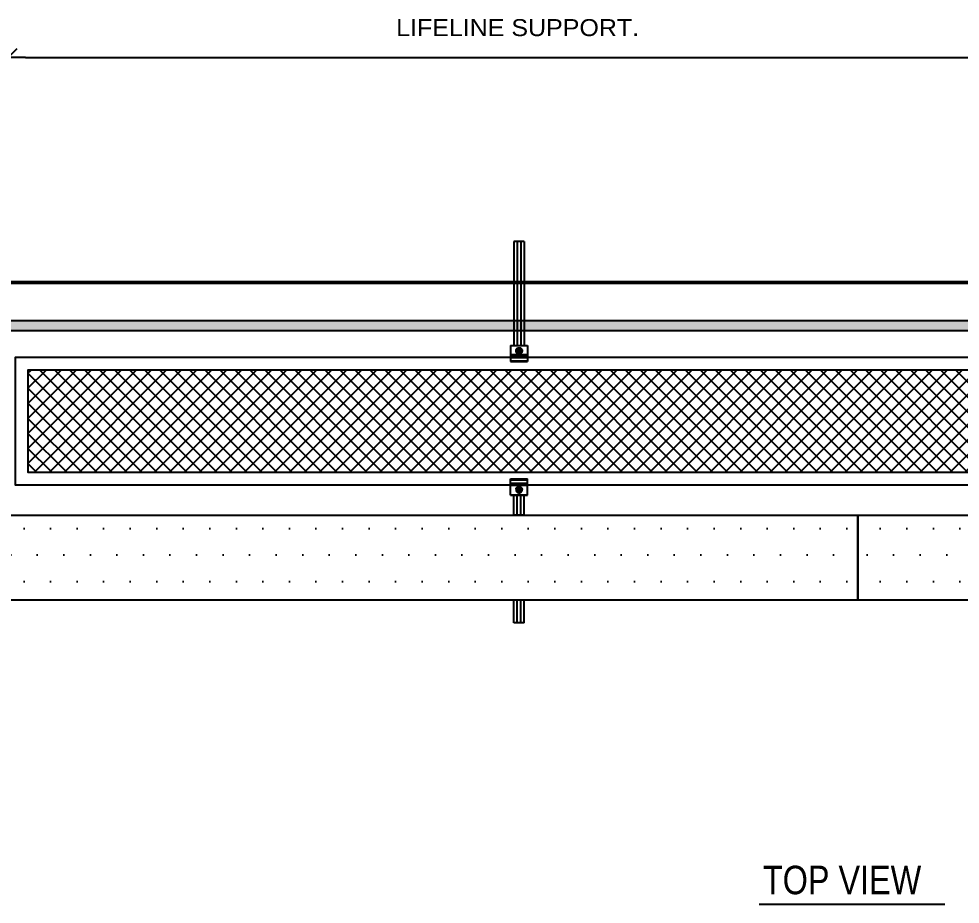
# Model space of a CAD drawing. Header units: millimetres. Extents: x 1732 to 2060, y 1135 to 1322.
# Drawn here: x 1875.6 to 1949.1, y 1242.3 to 1311.4 of the extents above; entities that cross this region are included whole.
import ezdxf

# ---------------------------------------------------------------- set-up
doc = ezdxf.new("R2010")
doc.units = ezdxf.units.MM
doc.layers.get('Defpoints').update_dxf_attribs({"color": 2})
doc.layers.add('text', color=7, linetype='Continuous')
doc.styles.add('Cordia TCR', font='Cordia.shx', dxfattribs={"width": 0.85})
doc.styles.add('MASTER', font='cordia.shx', dxfattribs={"width": 1.1})
doc.dimstyles.new('E0025', dxfattribs={"dimscale": 0.025, "dimtxt": 1.6, "dimasz": 1.6, "dimexe": 2, "dimexo": 1, "dimgap": 2, "dimtad": 1, "dimtih": 1, "dimtoh": 1, "dimdec": 4, "dimzin": 0, "dimdsep": 46, "dimlunit": 6, "dimtxsty": 'MASTER', "dimblk": 'AA', "dimcen": 1, "dimclrd": 256, "dimclre": 256, "dimclrt": 256, "dimadec": 0, "dimazin": 0, "dimtfac": 1, "dimtdec": 4, "dimtix": 1, "dimtmove": 2, "dimatfit": 3, "dimfxl": 1, "dimtolj": 1, "dimtzin": 0, "dimarcsym": 0})

# ---------------------------------------------------------------- blocks, each defined once
blk = doc.blocks.new('A$C21b53e3b')
at = {"color": 6, "linetype": 'Continuous'}
for p, q in [((0, 0), (0, 0.04)), ((0.038, 0.04), (0, 0.04)), ((0.002, 0), (0.002, 0.04)), ((0.01, 0), (0.01, 0.04)), ((0.014, 0), (0.014, 0.04)), ((0.0159, 0.04), (0.0159, 0)), ((0.0187, 0.0225), (0.0184, 0.0215)), ((0.0184, 0.0217), (0.0186, 0.0222)), ((0.0185, 0.0218), (0.0186, 0.0223)), ((0.0186, 0.0223), (0.0188, 0.0228)), ((0.0186, 0.0222), (0.0188, 0.0227)), ((0.0191, 0.0234), (0.0187, 0.0225)), ((0.0188, 0.0228), (0.019, 0.0232)), ((0.0188, 0.0227), (0.019, 0.0232)), ((0.019, 0.0232), (0.0192, 0.0236)), ((0.019, 0.0232), (0.0192, 0.0235)), ((0.0192, 0.0235), (0.0191, 0.0234)), ((0.0192, 0.0229), (0.0191, 0.022)), ((0.0191, 0.022), (0.0192, 0.0223)), ((0.0199, 0.0242), (0.0192, 0.0238)), ((0.0194, 0.0238), (0.0192, 0.0238)), ((0.0192, 0.0238), (0.0192, 0.0229)), ((0.0193, 0.0239), (0.0195, 0.0241)), ((0.0202, 0.0242), (0.0194, 0.0238)), ((0.0196, 0.0242), (0.0194, 0.0239)), ((0.0194, 0.0239), (0.0196, 0.0241)), ((0.0194, 0.0238), (0.0194, 0.0229)), ((0.0194, 0.0229), (0.0194, 0.022)), ((0.0195, 0.0241), (0.0198, 0.0245)), ((0.0202, 0.025), (0.0196, 0.0242)), ((0.0196, 0.0241), (0.0199, 0.0245)), ((0.0198, 0.0245), (0.0201, 0.0249)), ((0.0199, 0.0245), (0.0202, 0.0249)), ((0.0206, 0.0246), (0.0199, 0.0242)), ((0.0201, 0.0249), (0.0205, 0.0252)), ((0.021, 0.0257), (0.0202, 0.025)), ((0.0202, 0.0249), (0.0206, 0.0253)), ((0.0209, 0.0246), (0.0202, 0.0242)), ((0.0205, 0.0252), (0.0209, 0.0256)), ((0.0205, 0.0246), (0.0209, 0.0249)), ((0.0205, 0.0245), (0.0205, 0.0246)), ((0.0206, 0.0253), (0.021, 0.0256)), ((0.0213, 0.025), (0.0206, 0.0246)), ((0.0209, 0.0223), (0.0207, 0.0216)), ((0.0209, 0.0256), (0.0213, 0.0259)), ((0.0209, 0.0249), (0.0212, 0.0253)), ((0.0216, 0.025), (0.0209, 0.0246)), ((0.0213, 0.023), (0.0209, 0.0223)), ((0.0218, 0.0262), (0.021, 0.0257)), ((0.021, 0.0256), (0.0214, 0.0259)), ((0.0212, 0.0253), (0.0216, 0.0256)), ((0.0213, 0.0259), (0.0217, 0.0262)), ((0.022, 0.0254), (0.0213, 0.025)), ((0.0218, 0.0236), (0.0213, 0.023)), ((0.0214, 0.0259), (0.0218, 0.0262)), ((0.0216, 0.0256), (0.0221, 0.0258)), ((0.0223, 0.0254), (0.0216, 0.025)), ((0.0217, 0.0262), (0.0221, 0.0264)), ((0.0227, 0.0267), (0.0218, 0.0262)), ((0.0218, 0.0262), (0.0222, 0.0265)), ((0.0223, 0.0242), (0.0218, 0.0236)), ((0.0227, 0.0258), (0.022, 0.0254)), ((0.022, 0.0219), (0.0223, 0.0225)), ((0.0221, 0.0264), (0.0226, 0.0266)), ((0.0221, 0.0258), (0.0225, 0.0261)), ((0.0222, 0.0265), (0.0227, 0.0267)), ((0.023, 0.0258), (0.0223, 0.0254)), ((0.023, 0.0246), (0.0223, 0.0242)), ((0.0223, 0.0225), (0.0227, 0.023)), ((0.0225, 0.0261), (0.0229, 0.0263)), ((0.0226, 0.0266), (0.0231, 0.0268)), ((0.0236, 0.027), (0.0227, 0.0267)), ((0.0227, 0.0267), (0.0232, 0.0269)), ((0.0235, 0.0262), (0.0227, 0.0258)), ((0.0227, 0.023), (0.0232, 0.0234)), ((0.0231, 0.0226), (0.0227, 0.022)), ((0.0229, 0.0263), (0.0234, 0.0264)), ((0.0237, 0.0262), (0.023, 0.0258)), ((0.0237, 0.025), (0.023, 0.0246)), ((0.0231, 0.0268), (0.0236, 0.027)), ((0.0235, 0.0231), (0.0231, 0.0226)), ((0.0232, 0.0269), (0.0237, 0.027)), ((0.0232, 0.0234), (0.0237, 0.0238)), ((0.0234, 0.0264), (0.0239, 0.0266)), ((0.0242, 0.0267), (0.0235, 0.0262)), ((0.0241, 0.0235), (0.0235, 0.0231)), ((0.0246, 0.0272), (0.0236, 0.027)), ((0.0236, 0.027), (0.0241, 0.0271)), ((0.0237, 0.027), (0.0242, 0.0271)), ((0.0244, 0.0267), (0.0237, 0.0262)), ((0.0244, 0.0253), (0.0237, 0.025)), ((0.0237, 0.0238), (0.0243, 0.0241)), ((0.0239, 0.0266), (0.0241, 0.0266)), ((0.0243, 0.0224), (0.024, 0.022)), ((0.0241, 0.0271), (0.0246, 0.0272)), ((0.0247, 0.0238), (0.0241, 0.0235)), ((0.0242, 0.0271), (0.0247, 0.0272)), ((0.0249, 0.0271), (0.0242, 0.0267)), ((0.0243, 0.0241), (0.025, 0.0243)), ((0.0247, 0.0226), (0.0243, 0.0224)), ((0.0251, 0.0271), (0.0244, 0.0267)), ((0.0252, 0.0254), (0.0244, 0.0253)), ((0.0252, 0.0272), (0.0246, 0.0272)), ((0.0246, 0.0272), (0.0251, 0.0272)), ((0.0247, 0.0272), (0.0252, 0.0272)), ((0.0254, 0.0239), (0.0247, 0.0238)), ((0.0252, 0.0228), (0.0247, 0.0226)), ((0.0257, 0.0275), (0.0249, 0.0271)), ((0.025, 0.0243), (0.0256, 0.0244)), ((0.0259, 0.0275), (0.0251, 0.0271)), ((0.0251, 0.0272), (0.0252, 0.0272)), ((0.0259, 0.0255), (0.0252, 0.0254)), ((0.0257, 0.023), (0.0252, 0.0228)), ((0.0261, 0.024), (0.0254, 0.0239)), ((0.0256, 0.0244), (0.0263, 0.0244)), ((0.0257, 0.023), (0.0256, 0.0235)), ((0.0256, 0.0235), (0.0259, 0.0235)), ((0.0259, 0.0275), (0.0257, 0.0275)), ((0.0257, 0.023), (0.0257, 0.017)), ((0.0266, 0.0271), (0.0259, 0.0275)), ((0.0267, 0.0254), (0.0259, 0.0255)), ((0.0259, 0.0235), (0.0261, 0.0235)), ((0.0268, 0.0239), (0.0261, 0.024)), ((0.0261, 0.0235), (0.0264, 0.0235)), ((0.0263, 0.0244), (0.0269, 0.0243)), ((0.0264, 0.0235), (0.0266, 0.0235)), ((0.0267, 0.0271), (0.0265, 0.0272)), ((0.0274, 0.0267), (0.0266, 0.0271)), ((0.0266, 0.0235), (0.0267, 0.023)), ((0.0266, 0.0165), (0.0266, 0.0235)), ((0.0277, 0.0269), (0.0267, 0.0271)), ((0.0275, 0.0253), (0.0267, 0.0254)), ((0.0267, 0.023), (0.0267, 0.017)), ((0.0271, 0.0228), (0.0267, 0.023)), ((0.0275, 0.0238), (0.0268, 0.0239)), ((0.0269, 0.0243), (0.0276, 0.0241)), ((0.0276, 0.0226), (0.0271, 0.0228)), ((0.0281, 0.0262), (0.0274, 0.0267)), ((0.0282, 0.025), (0.0275, 0.0253)), ((0.0281, 0.0235), (0.0275, 0.0238)), ((0.0276, 0.0241), (0.0281, 0.0238)), ((0.028, 0.0224), (0.0276, 0.0226)), ((0.0286, 0.0266), (0.0277, 0.0269)), ((0.0278, 0.0264), (0.0278, 0.0264)), ((0.0278, 0.0264), (0.0283, 0.0262)), ((0.0284, 0.022), (0.028, 0.0224)), ((0.0288, 0.0258), (0.0281, 0.0262)), ((0.0281, 0.0238), (0.0287, 0.0234)), ((0.0287, 0.0231), (0.0281, 0.0235)), ((0.0289, 0.0246), (0.0282, 0.025)), ((0.0283, 0.0262), (0.0287, 0.026)), ((0.0295, 0.0261), (0.0286, 0.0266)), ((0.0287, 0.026), (0.0292, 0.0258)), ((0.0287, 0.0234), (0.0292, 0.023)), ((0.0292, 0.0226), (0.0287, 0.0231)), ((0.0295, 0.0254), (0.0288, 0.0258)), ((0.0295, 0.0242), (0.0289, 0.0246)), ((0.0292, 0.0258), (0.0296, 0.0255)), ((0.0292, 0.023), (0.0296, 0.0225)), ((0.0296, 0.022), (0.0292, 0.0226)), ((0.0302, 0.0255), (0.0295, 0.0261)), ((0.0302, 0.025), (0.0295, 0.0254)), ((0.0301, 0.0236), (0.0295, 0.0242)), ((0.0296, 0.0255), (0.03, 0.0252)), ((0.0296, 0.0225), (0.0299, 0.0219)), ((0.03, 0.0252), (0.03, 0.0251)), ((0.0306, 0.023), (0.0301, 0.0236)), ((0.0309, 0.0248), (0.0302, 0.0255)), ((0.0309, 0.0246), (0.0302, 0.025)), ((0.0309, 0.0223), (0.0306, 0.023)), ((0.0313, 0.0244), (0.0309, 0.0248)), ((0.0316, 0.0242), (0.0309, 0.0246)), ((0.0312, 0.0216), (0.0309, 0.0223)), ((0.0324, 0.0238), (0.0316, 0.0242)), ((0.0324, 0.0229), (0.0324, 0.0238)), ((0.0324, 0.022), (0.0324, 0.0229)), ((0.0324, 0.0223), (0.0324, 0.0224)), ((0.0327, 0.0214), (0.0324, 0.0223)), ((0.0376, 0), (0.0376, 0.04)), ((0.038, 0), (0.038, 0.04)), ((0.038, 0), (0, 0)), ((0.0184, 0.0215), (0.0182, 0.0205)), ((0.0182, 0.0202), (0.0183, 0.0207)), ((0.0182, 0.0205), (0.0182, 0.0195)), ((0.0182, 0.0197), (0.0182, 0.0202)), ((0.0183, 0.0192), (0.0182, 0.0197)), ((0.0182, 0.0195), (0.0184, 0.0185)), ((0.0183, 0.0212), (0.0184, 0.0217)), ((0.0183, 0.0208), (0.0184, 0.0213)), ((0.0183, 0.0207), (0.0183, 0.0212)), ((0.0183, 0.0203), (0.0183, 0.0208)), ((0.0183, 0.0198), (0.0183, 0.0203)), ((0.0183, 0.0193), (0.0183, 0.0198)), ((0.0184, 0.0187), (0.0183, 0.0193)), ((0.0183, 0.0187), (0.0183, 0.0192)), ((0.0184, 0.0182), (0.0183, 0.0187)), ((0.0184, 0.0213), (0.0185, 0.0218)), ((0.0185, 0.0182), (0.0184, 0.0187)), ((0.0184, 0.0185), (0.0186, 0.0176)), ((0.0186, 0.0177), (0.0184, 0.0182)), ((0.0186, 0.0178), (0.0185, 0.0182)), ((0.0188, 0.0173), (0.0186, 0.0178)), ((0.0188, 0.0172), (0.0186, 0.0177)), ((0.0186, 0.0176), (0.019, 0.0167)), ((0.0188, 0.021), (0.0189, 0.0215)), ((0.0188, 0.0205), (0.0188, 0.021)), ((0.0187, 0.02), (0.0188, 0.0205)), ((0.0188, 0.0195), (0.0187, 0.02)), ((0.0188, 0.0191), (0.0188, 0.0195)), ((0.0189, 0.0186), (0.0188, 0.0191)), ((0.019, 0.0168), (0.0188, 0.0173)), ((0.019, 0.0168), (0.0188, 0.0172)), ((0.0189, 0.0215), (0.0191, 0.022)), ((0.019, 0.0181), (0.0189, 0.0186)), ((0.0192, 0.0177), (0.019, 0.0181)), ((0.0192, 0.0165), (0.019, 0.0168)), ((0.0192, 0.0164), (0.019, 0.0168)), ((0.019, 0.0167), (0.0192, 0.0164)), ((0.0191, 0.022), (0.0191, 0.0212)), ((0.0191, 0.0212), (0.0191, 0.0204)), ((0.0191, 0.0204), (0.0191, 0.0196)), ((0.0191, 0.0196), (0.0191, 0.0188)), ((0.0191, 0.0188), (0.0191, 0.018)), ((0.0191, 0.018), (0.0192, 0.0171)), ((0.0192, 0.0171), (0.0192, 0.0162)), ((0.0194, 0.0162), (0.0192, 0.0162)), ((0.0192, 0.0162), (0.0199, 0.0158)), ((0.0195, 0.0159), (0.0193, 0.0162)), ((0.0193, 0.0161), (0.0195, 0.0158)), ((0.0194, 0.022), (0.0194, 0.0212)), ((0.0194, 0.0212), (0.0194, 0.0204)), ((0.0194, 0.0204), (0.0194, 0.0196)), ((0.0194, 0.0196), (0.0194, 0.0188)), ((0.0194, 0.0188), (0.0194, 0.018)), ((0.0194, 0.018), (0.0194, 0.0171)), ((0.0194, 0.0171), (0.0194, 0.0162)), ((0.0194, 0.0162), (0.0202, 0.0158)), ((0.0195, 0.0159), (0.0194, 0.0161)), ((0.0198, 0.0155), (0.0195, 0.0159)), ((0.0198, 0.0155), (0.0195, 0.0159)), ((0.0195, 0.0158), (0.0202, 0.015)), ((0.0201, 0.0151), (0.0198, 0.0155)), ((0.0201, 0.0151), (0.0198, 0.0155)), ((0.0199, 0.0158), (0.0206, 0.0154)), ((0.0205, 0.0147), (0.0201, 0.0151)), ((0.0205, 0.0148), (0.0201, 0.0151)), ((0.0202, 0.0158), (0.0209, 0.0154)), ((0.0202, 0.015), (0.0209, 0.0144)), ((0.0205, 0.0208), (0.0204, 0.02)), ((0.0204, 0.02), (0.0205, 0.0192)), ((0.0208, 0.0151), (0.0204, 0.0155)), ((0.0204, 0.0155), (0.0204, 0.0155)), ((0.0207, 0.0216), (0.0205, 0.0208)), ((0.0205, 0.0192), (0.0207, 0.0184)), ((0.0209, 0.0144), (0.0205, 0.0148)), ((0.0209, 0.0144), (0.0205, 0.0147)), ((0.0206, 0.0154), (0.0213, 0.015)), ((0.0207, 0.0184), (0.0209, 0.0177)), ((0.0212, 0.0148), (0.0208, 0.0151)), ((0.0209, 0.0177), (0.0213, 0.017)), ((0.0209, 0.0154), (0.0216, 0.015)), ((0.0213, 0.0141), (0.0209, 0.0144)), ((0.0213, 0.0141), (0.0209, 0.0144)), ((0.0209, 0.0144), (0.0217, 0.0138)), ((0.0215, 0.0145), (0.0212, 0.0148)), ((0.0213, 0.017), (0.0218, 0.0164)), ((0.0213, 0.015), (0.022, 0.0146)), ((0.0217, 0.0138), (0.0213, 0.0141)), ((0.0217, 0.0138), (0.0213, 0.0141)), ((0.0215, 0.02), (0.0216, 0.0206)), ((0.0216, 0.0194), (0.0215, 0.02)), ((0.022, 0.0142), (0.0215, 0.0145)), ((0.0216, 0.0206), (0.0217, 0.0213)), ((0.0217, 0.0187), (0.0216, 0.0194)), ((0.0216, 0.015), (0.0223, 0.0146)), ((0.0217, 0.0213), (0.022, 0.0219)), ((0.022, 0.0181), (0.0217, 0.0187)), ((0.0222, 0.0135), (0.0217, 0.0138)), ((0.0222, 0.0136), (0.0217, 0.0138)), ((0.0217, 0.0138), (0.0226, 0.0133)), ((0.0218, 0.0164), (0.0223, 0.0158)), ((0.0219, 0.02), (0.022, 0.0192)), ((0.022, 0.0192), (0.0222, 0.0185)), ((0.0223, 0.0175), (0.022, 0.0181)), ((0.022, 0.0146), (0.0227, 0.0142)), ((0.0224, 0.014), (0.022, 0.0142)), ((0.0222, 0.0207), (0.0221, 0.02)), ((0.0221, 0.02), (0.0222, 0.0193)), ((0.0224, 0.0214), (0.0222, 0.0207)), ((0.0222, 0.0193), (0.0224, 0.0186)), ((0.0222, 0.0185), (0.0226, 0.0178)), ((0.0226, 0.0133), (0.0222, 0.0136)), ((0.0226, 0.0133), (0.0222, 0.0135)), ((0.0227, 0.017), (0.0223, 0.0175)), ((0.0223, 0.0158), (0.023, 0.0154)), ((0.0223, 0.0146), (0.023, 0.0142)), ((0.0227, 0.022), (0.0224, 0.0214)), ((0.0224, 0.0186), (0.0227, 0.018)), ((0.0228, 0.0138), (0.0224, 0.014)), ((0.0226, 0.0178), (0.0231, 0.0172)), ((0.0231, 0.0131), (0.0226, 0.0133)), ((0.0231, 0.0132), (0.0226, 0.0133)), ((0.0226, 0.0133), (0.0235, 0.013)), ((0.0227, 0.018), (0.0231, 0.0174)), ((0.0232, 0.0166), (0.0227, 0.017)), ((0.0227, 0.0142), (0.0235, 0.0138)), ((0.0233, 0.0136), (0.0228, 0.0138)), ((0.023, 0.0154), (0.0237, 0.015)), ((0.023, 0.0142), (0.0237, 0.0138)), ((0.0231, 0.0174), (0.0235, 0.0169)), ((0.0231, 0.0172), (0.0237, 0.0167)), ((0.0236, 0.013), (0.0231, 0.0132)), ((0.0236, 0.013), (0.0231, 0.0131)), ((0.0233, 0.0207), (0.0232, 0.0202)), ((0.0232, 0.0202), (0.0232, 0.0198)), ((0.0232, 0.0198), (0.0233, 0.0193)), ((0.0237, 0.0162), (0.0232, 0.0166)), ((0.0234, 0.0212), (0.0233, 0.0207)), ((0.0233, 0.0193), (0.0234, 0.0188)), ((0.0238, 0.0134), (0.0233, 0.0136)), ((0.0237, 0.0216), (0.0234, 0.0212)), ((0.0234, 0.0188), (0.0237, 0.0184)), ((0.0235, 0.0169), (0.0241, 0.0165)), ((0.0235, 0.0138), (0.0242, 0.0133)), ((0.0235, 0.013), (0.0245, 0.0128)), ((0.0241, 0.0129), (0.0236, 0.013)), ((0.0241, 0.0129), (0.0236, 0.013)), ((0.024, 0.022), (0.0237, 0.0216)), ((0.0237, 0.0184), (0.024, 0.018)), ((0.0237, 0.0167), (0.0244, 0.0163)), ((0.0243, 0.0159), (0.0237, 0.0162)), ((0.0237, 0.015), (0.0244, 0.0147)), ((0.0237, 0.0138), (0.0244, 0.0133)), ((0.0242, 0.0133), (0.0238, 0.0134)), ((0.024, 0.018), (0.0243, 0.0176)), ((0.0241, 0.0165), (0.0247, 0.0162)), ((0.0246, 0.0128), (0.0241, 0.0129)), ((0.0246, 0.0128), (0.0241, 0.0129)), ((0.0242, 0.0133), (0.0249, 0.0129)), ((0.0243, 0.0176), (0.0247, 0.0174)), ((0.025, 0.0157), (0.0243, 0.0159)), ((0.0244, 0.0163), (0.0252, 0.0161)), ((0.0244, 0.0147), (0.0252, 0.0146)), ((0.0244, 0.0133), (0.0251, 0.0129)), ((0.0245, 0.0128), (0.0252, 0.0128)), ((0.0251, 0.0128), (0.0246, 0.0128)), ((0.0251, 0.0128), (0.0246, 0.0128)), ((0.0247, 0.0174), (0.0252, 0.0172)), ((0.0247, 0.0162), (0.0254, 0.0161)), ((0.0249, 0.0129), (0.0257, 0.0125)), ((0.0256, 0.0156), (0.025, 0.0157)), ((0.0251, 0.0129), (0.0259, 0.0125)), ((0.0252, 0.0128), (0.0251, 0.0128)), ((0.0252, 0.0128), (0.0251, 0.0128)), ((0.0252, 0.0172), (0.0257, 0.017)), ((0.0252, 0.0161), (0.0259, 0.016)), ((0.0252, 0.0146), (0.0259, 0.0145)), ((0.0254, 0.0161), (0.0261, 0.016)), ((0.0256, 0.0165), (0.0257, 0.017)), ((0.0259, 0.0165), (0.0256, 0.0165)), ((0.0263, 0.0156), (0.0256, 0.0156)), ((0.0259, 0.0125), (0.0257, 0.0125)), ((0.0261, 0.0165), (0.0259, 0.0165)), ((0.0259, 0.016), (0.026, 0.016)), ((0.0259, 0.0145), (0.0267, 0.0146)), ((0.0259, 0.0125), (0.0266, 0.0129)), ((0.0264, 0.0165), (0.0261, 0.0165)), ((0.0261, 0.016), (0.0268, 0.0161)), ((0.0269, 0.0157), (0.0263, 0.0156)), ((0.0266, 0.0165), (0.0264, 0.0165)), ((0.0265, 0.0128), (0.0267, 0.0128)), ((0.0267, 0.017), (0.0266, 0.0165)), ((0.0266, 0.0129), (0.0274, 0.0133)), ((0.0267, 0.017), (0.0271, 0.0172)), ((0.0267, 0.0146), (0.0275, 0.0147)), ((0.0267, 0.0128), (0.0276, 0.0131)), ((0.0268, 0.0161), (0.0275, 0.0162)), ((0.0276, 0.0159), (0.0269, 0.0157)), ((0.0271, 0.0172), (0.0276, 0.0174)), ((0.0274, 0.0133), (0.0281, 0.0138)), ((0.0275, 0.0162), (0.0281, 0.0165)), ((0.0275, 0.0147), (0.0282, 0.015)), ((0.0276, 0.0174), (0.028, 0.0176)), ((0.0281, 0.0162), (0.0276, 0.0159)), ((0.0276, 0.0131), (0.0285, 0.0134)), ((0.0281, 0.0137), (0.0279, 0.0136)), ((0.028, 0.0176), (0.0284, 0.018)), ((0.0281, 0.0165), (0.0287, 0.0169)), ((0.0287, 0.0166), (0.0281, 0.0162)), ((0.0281, 0.0138), (0.0288, 0.0142)), ((0.0286, 0.0139), (0.0281, 0.0137)), ((0.0282, 0.015), (0.0289, 0.0154)), ((0.0287, 0.0216), (0.0284, 0.022)), ((0.0284, 0.018), (0.0287, 0.0184)), ((0.0285, 0.0134), (0.0294, 0.0139)), ((0.029, 0.0142), (0.0286, 0.0139)), ((0.0289, 0.0212), (0.0287, 0.0216)), ((0.0287, 0.0184), (0.0289, 0.0188)), ((0.0287, 0.0169), (0.0292, 0.0174)), ((0.0292, 0.017), (0.0287, 0.0166)), ((0.0288, 0.0142), (0.0295, 0.0146)), ((0.0291, 0.0207), (0.0289, 0.0212)), ((0.0289, 0.0188), (0.0291, 0.0193)), ((0.0289, 0.0154), (0.0295, 0.0158)), ((0.0294, 0.0145), (0.029, 0.0142)), ((0.0292, 0.0202), (0.0291, 0.0207)), ((0.0291, 0.0193), (0.0292, 0.0198)), ((0.0292, 0.0198), (0.0292, 0.0202)), ((0.0292, 0.0174), (0.0296, 0.018)), ((0.0296, 0.0175), (0.0292, 0.017)), ((0.0298, 0.0147), (0.0294, 0.0145)), ((0.0294, 0.0139), (0.0301, 0.0145)), ((0.0295, 0.0158), (0.0301, 0.0164)), ((0.0295, 0.0146), (0.0302, 0.015)), ((0.0299, 0.0214), (0.0296, 0.022)), ((0.0296, 0.018), (0.0299, 0.0186)), ((0.0299, 0.0181), (0.0296, 0.0175)), ((0.0299, 0.0219), (0.0301, 0.0213)), ((0.03, 0.0207), (0.0299, 0.0214)), ((0.0299, 0.0186), (0.03, 0.0193)), ((0.0301, 0.0187), (0.0299, 0.0181)), ((0.0301, 0.02), (0.03, 0.0207)), ((0.03, 0.0193), (0.0301, 0.02)), ((0.0301, 0.0213), (0.0303, 0.0206)), ((0.0303, 0.0194), (0.0301, 0.0187)), ((0.0301, 0.0164), (0.0306, 0.017)), ((0.0301, 0.0145), (0.0308, 0.0151)), ((0.0302, 0.015), (0.0309, 0.0154)), ((0.0303, 0.0206), (0.0303, 0.02)), ((0.0303, 0.02), (0.0303, 0.0194)), ((0.0306, 0.017), (0.0309, 0.0177)), ((0.0308, 0.0151), (0.0311, 0.0155)), ((0.0309, 0.0177), (0.0312, 0.0184)), ((0.0309, 0.0154), (0.0316, 0.0158)), ((0.0314, 0.0208), (0.0312, 0.0216)), ((0.0312, 0.0184), (0.0314, 0.0192)), ((0.0314, 0.02), (0.0314, 0.0208)), ((0.0314, 0.0192), (0.0314, 0.02)), ((0.0316, 0.0158), (0.0324, 0.0162)), ((0.0324, 0.0212), (0.0324, 0.022)), ((0.0324, 0.0204), (0.0324, 0.0212)), ((0.0324, 0.0204), (0.0324, 0.0204)), ((0.0324, 0.0204), (0.0325, 0.0204)), ((0.0324, 0.0196), (0.0324, 0.0204)), ((0.0324, 0.0203), (0.0324, 0.0203)), ((0.0324, 0.0203), (0.0325, 0.0203)), ((0.0325, 0.0197), (0.0324, 0.0197)), ((0.0325, 0.0196), (0.0324, 0.0196)), ((0.0324, 0.0196), (0.0324, 0.0196)), ((0.0324, 0.0188), (0.0324, 0.0196)), ((0.0325, 0.0195), (0.0324, 0.0195)), ((0.0324, 0.0195), (0.0324, 0.0195)), ((0.0324, 0.018), (0.0324, 0.0188)), ((0.0324, 0.018), (0.0326, 0.0186)), ((0.0324, 0.0171), (0.0324, 0.018)), ((0.0324, 0.0162), (0.0324, 0.0171)), ((0.0325, 0.0204), (0.0326, 0.0204)), ((0.0325, 0.0203), (0.0325, 0.0203)), ((0.0325, 0.0203), (0.0326, 0.0203)), ((0.0325, 0.0197), (0.0326, 0.0196)), ((0.0325, 0.0197), (0.0325, 0.0197)), ((0.0325, 0.0197), (0.0325, 0.0197)), ((0.0326, 0.0197), (0.0325, 0.0197)), ((0.0325, 0.0197), (0.0325, 0.0197)), ((0.0325, 0.0197), (0.0325, 0.0197)), ((0.0325, 0.0197), (0.0325, 0.0197)), ((0.0326, 0.0197), (0.0325, 0.0197)), ((0.0326, 0.0196), (0.0325, 0.0196)), ((0.0325, 0.0196), (0.0325, 0.0196)), ((0.0325, 0.0196), (0.0325, 0.0196)), ((0.0325, 0.0196), (0.0325, 0.0196)), ((0.0325, 0.0196), (0.0325, 0.0196)), ((0.0325, 0.0196), (0.0325, 0.0196)), ((0.0326, 0.0195), (0.0325, 0.0195)), ((0.0325, 0.0195), (0.0325, 0.0195)), ((0.0325, 0.0195), (0.0325, 0.0195)), ((0.0326, 0.0204), (0.0326, 0.0204)), ((0.0326, 0.0204), (0.0327, 0.0204)), ((0.0326, 0.0203), (0.0326, 0.0203)), ((0.0326, 0.0203), (0.0327, 0.0203)), ((0.0326, 0.0196), (0.0326, 0.0197)), ((0.0326, 0.0196), (0.0326, 0.0197)), ((0.0326, 0.0197), (0.0326, 0.0197)), ((0.0327, 0.0196), (0.0326, 0.0196)), ((0.0327, 0.0196), (0.0326, 0.0196)), ((0.0326, 0.0196), (0.0326, 0.0196)), ((0.0326, 0.0196), (0.0326, 0.0196)), ((0.0326, 0.0196), (0.0326, 0.0196)), ((0.0326, 0.0196), (0.0326, 0.0196)), ((0.0327, 0.0195), (0.0326, 0.0195)), ((0.0326, 0.0195), (0.0326, 0.0195)), ((0.0326, 0.0195), (0.0326, 0.0195)), ((0.0326, 0.0186), (0.0327, 0.0195)), ((0.0328, 0.0205), (0.0327, 0.0214)), ((0.0327, 0.0204), (0.0327, 0.0205)), ((0.0327, 0.0205), (0.0327, 0.0205)), ((0.0327, 0.0205), (0.0328, 0.0205)), ((0.0327, 0.0203), (0.0328, 0.0204)), ((0.0327, 0.0203), (0.0327, 0.0203)), ((0.0327, 0.0203), (0.0327, 0.0203)), ((0.0327, 0.0203), (0.0327, 0.0203)), ((0.0327, 0.0195), (0.0327, 0.0196)), ((0.0327, 0.0195), (0.0327, 0.0195)), ((0.0327, 0.0195), (0.0327, 0.0195)), ((0.0327, 0.0195), (0.0327, 0.0195)), ((0.0327, 0.0195), (0.0327, 0.0195)), ((0.0327, 0.0195), (0.0327, 0.0195)), ((0.0328, 0.0205), (0.0328, 0.0205)), ((0.0328, 0.0205), (0.0328, 0.0205)), ((0.0328, 0.0205), (0.0328, 0.0205)), ((0.0328, 0.0205), (0.0328, 0.0205)), ((0.0328, 0.0204), (0.0328, 0.0205)), ((0.0328, 0.0204), (0.0328, 0.0204))]:
    blk.add_line(p, q, dxfattribs=at)
blk = doc.blocks.new('AA')
at = {"color": 8}
blk.add_line((-1, 0), (0.5, 0), dxfattribs=at)
at = {"color": 3}
blk.add_line((-0.5, -0.5), (0.5, 0.5), dxfattribs=at)
blk = doc.blocks.new('*D24')
at = {"layer": 'Defpoints', "color": 0}
for p in [(-0.6479, 1.2774), (-3.0462, 0.7733), (-0.6479, 0.7733)]:
    blk.add_point(p, dxfattribs=at)
at = {"layer": 'text', "lineweight": -2}
for p, q in [((-3.0462, 0.7983), (-3.0462, 1.3274)), ((-0.6479, 0.7983), (-0.6479, 1.3274)), ((-3.0062, 1.2774), (-0.6879, 1.2774))]:
    blk.add_line(p, q, dxfattribs=at)
at = {"layer": 'text', "linetype": 'ByBlock', "lineweight": -2, "xscale": 0.04, "yscale": 0.04, "zscale": 0.04, "rotation": 180}
blk.add_blockref('AA', (-3.0462, 1.2774), dxfattribs=at)
at = {"layer": 'text', "linetype": 'ByBlock', "lineweight": -2, "xscale": 0.04, "yscale": 0.04, "zscale": 0.04}
blk.add_blockref('AA', (-0.6479, 1.2774), dxfattribs=at)
at = {"layer": 'text', "insert": (-1.8471, 1.3474), "char_height": 0.04, "attachment_point": 5, "style": 'MASTER'}
blk.add_mtext('\\A1;LIFELINE SUPPORT{\\A1;.}', dxfattribs=at)
blk = doc.blocks.new('G$C7D58528E')
h = blk.add_hatch(color=130)
h.dxf.hatch_style = 1
h.paths.add_polyline_path([(-6.08962, 0.74562), (-6.08962, 0.75009), (0, 0.75009), (0, 0.74562), (-6.08962, 0.74562)])
h = blk.add_hatch(color=80)
h.dxf.hatch_style = 1
h.paths.add_polyline_path([(-6.09, 0.63368), (-6.09, 0.65868), (0, 0.65868), (0, 0.63368), (-6.09, 0.63368)])
h = blk.add_hatch()
h.set_pattern_fill('ANSI37', color=10, scale=0.2)
h.set_pattern_definition([(45, (3e-11, 0.901543), (-0.01767767, 0.01767767), []), (135, (3e-11, 0.901543), (-0.01767767, -0.01767767), [])])
h.paths.add_polyline_path([(0, 0.30154), (0, 0.54154), (-3, 0.54154), (-3, 0.30154), (0, 0.30154)])
h = blk.add_hatch()
h.set_pattern_fill('DOTS', color=3)
h.set_pattern_definition([(0, (-167415.82946, -60016.96351), (0.03125, 0.0625), [0, -0.0625])])
h.paths.add_polyline_path([(-1.04618, 0.2), (-1.04618, 0), (-4.04618, 0), (-4.04618, 0.2)])
h = blk.add_hatch()
h.set_pattern_fill('DOTS', color=3)
h.set_pattern_definition([(0, (-167413.87564, -60016.96351), (0.03125, 0.0625), [0, -0.0625])])
h.paths.add_polyline_path([(0, 0.2), (0, 0), (-1.04618, 0), (-1.04618, 0.2)])
at = {"color": 8, "linetype": 'Continuous'}
for p, q in [((-1.83168, 0.84442), (-1.85568, 0.84442)), ((-1.85568, 0.84442), (-1.85568, 0.72333)), ((-1.84793, 0.84442), (-1.84793, 0.72333)), ((-1.83943, 0.84442), (-1.83943, 0.72333)), ((-1.83168, 0.84442), (-1.83168, 0.72333)), ((-1.85568, 0.72333), (-1.85568, 0.60179)), ((-1.84793, 0.72333), (-1.84793, 0.60179)), ((-1.83943, 0.72333), (-1.83943, 0.60179)), ((-1.83168, 0.72333), (-1.83168, 0.60179)), ((-1.85568, 0.2), (-1.85568, 0.2495)), ((-1.84793, 0.2), (-1.84793, 0.2495)), ((-1.83943, 0.2), (-1.83943, 0.2495)), ((-1.83168, 0.2), (-1.83168, 0.2495)), ((-1.83168, 0.2), (-1.85568, 0.2)), ((-1.85568, -0.053), (-1.85568, 0)), ((-1.84793, -0.053), (-1.84793, 0)), ((-1.83943, -0.053), (-1.83943, 0)), ((-1.83168, -0.053), (-1.83168, 0)), ((-1.83168, -0.053), (-1.85568, -0.053))]:
    blk.add_line(p, q, dxfattribs=at)
at = {"color": 6, "linetype": 'Continuous'}
for p, q in [((-1.86368, 0.59958), (-1.86368, 0.56154)), ((-1.82368, 0.59958), (-1.82368, 0.56154))]:
    blk.add_line(p, q, dxfattribs=at)
at = {"color": 130}
blk.add_lwpolyline([(-6.08962, 0.74562), (-6.08962, 0.75009), (0, 0.75009), (0, 0.74562)], close=True, dxfattribs=at)
at = {"color": 80}
blk.add_lwpolyline([(-6.09, 0.63368), (-6.09, 0.65868), (0, 0.65868), (0, 0.63368)], close=True, dxfattribs=at)
at = {"color": 10}
for points in [[(0.03, 0.27154), (0.03, 0.57154), (-3.03, 0.57154), (-3.03, 0.27154)], [(0, 0.30154), (0, 0.54154), (-3, 0.54154), (-3, 0.30154)], [(0, 0.30154), (0, 0.54154), (-3, 0.54154), (-3, 0.30154)]]:
    blk.add_lwpolyline(points, close=True, dxfattribs=at)
at = {"color": 3}
for points in [[(-1.04618, 0.2), (-1.04618, 0), (-4.04618, 0), (-4.04618, 0.2)], [(0, 0.2), (0, 0), (-1.04618, 0), (-1.04618, 0.2)]]:
    blk.add_lwpolyline(points, close=True, dxfattribs=at)
at = {"xscale": -1, "rotation": 270}
blk.add_blockref('A$C21b53e3b', (-1.86368, 0.56154), dxfattribs=at)
at = {"rotation": 270}
blk.add_blockref('A$C21b53e3b', (-1.86368, 0.28554), dxfattribs=at)
at = {"layer": 'text'}
dim = blk.add_aligned_dim(p1=(-3.04618, 0.77333), p2=(-0.64793, 0.77333), distance=0.50411, text='LIFELINE SUPPORT{\\A1;.}', dimstyle='E0025', override={"dimtxsty": 'MASTER'}, dxfattribs=at)
dim.commit()
dim.dimension.update_dxf_attribs({"geometry": '*D24', "text_midpoint": (-1.84706, 1.34744)})

msp = doc.modelspace()

# ---------------------------------------------------------------- linework, layer by layer
at = {"color": 10, "linetype": 'ByBlock'}
msp.add_line((1933.411, 1242.275), (1947.907, 1242.275), dxfattribs=at)

# ---------------------------------------------------------------- block references
at = {"xscale": 33.15859415608583, "yscale": 33.15859415608583, "zscale": 33.15859415608583}
msp.add_blockref('G$C7D58528E', (1975.795, 1265.996), dxfattribs=at)

# ---------------------------------------------------------------- texts
at = {"color": 10, "style": 'Cordia TCR', "width": 0.85}
msp.add_text('TOP VIEW', height=2.2244, dxfattribs=at).set_placement((1933.7, 1243.052))

doc.saveas('drawing.dxf')
